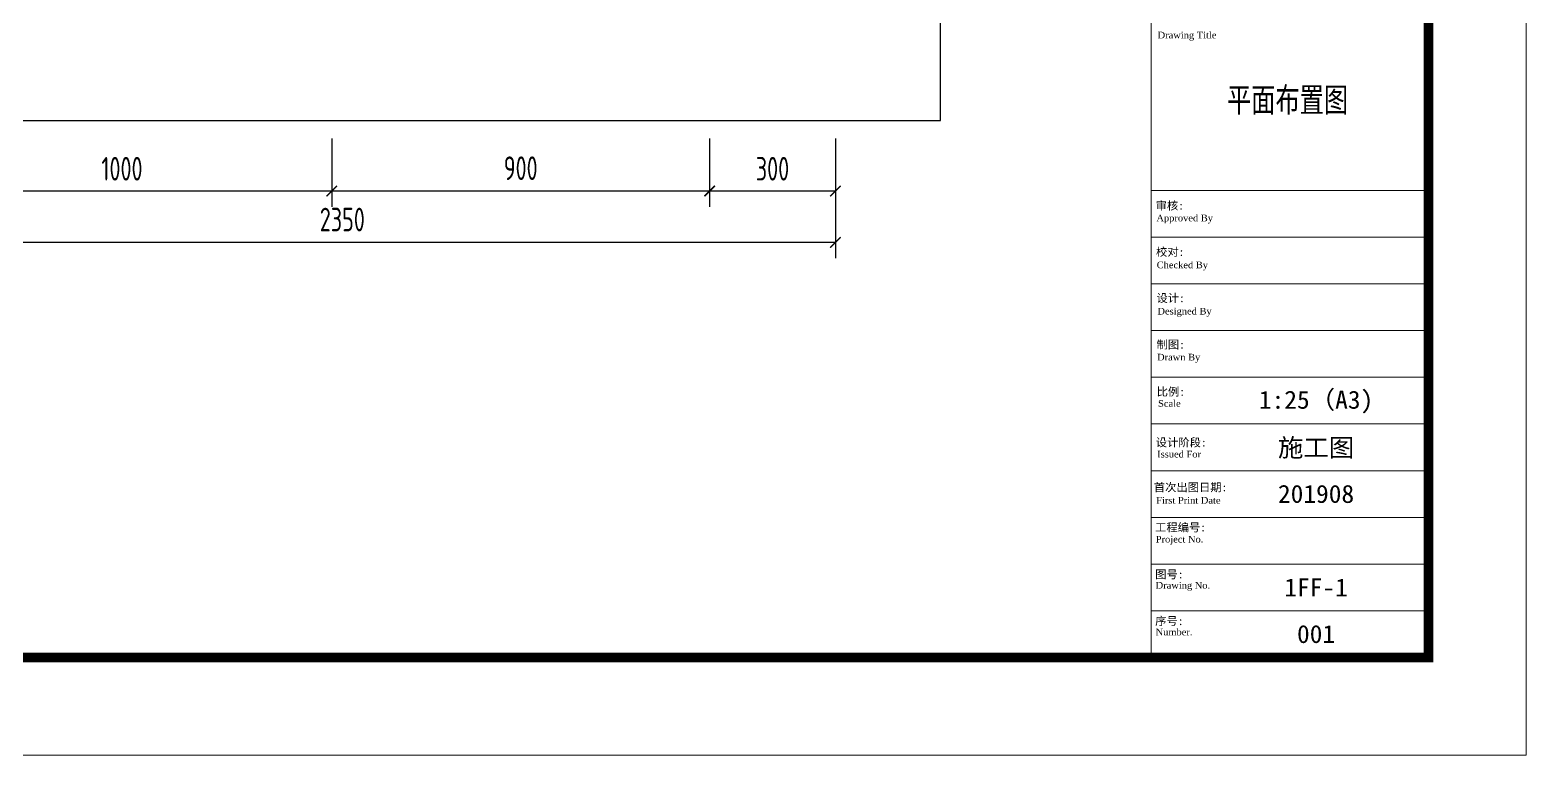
# Model space of a CAD drawing. Header units: millimetres. Extents: x 84706 to 155398, y -6776 to 36429.
# Drawn here: x 90898 to 94463, y 19255 to 20982 of the extents above; entities that cross this region are included whole.
import ezdxf
from ezdxf.enums import TextEntityAlignment as Align

# ---------------------------------------------------------------- set-up
doc = ezdxf.new("R2010")
doc.units = ezdxf.units.MM
doc.layers.get('Defpoints').update_dxf_attribs({"color": 250})
doc.layers.add('Drawing【图框、表格】', color=150, linetype='Continuous', lineweight=0)
doc.layers.add('RC-dimensions', color=44, linetype='Continuous', lineweight=0)
doc.layers.add('WALL【墙体】', color=7, linetype='Continuous')
doc.styles.add('zz', font='times.ttf')
doc.styles.add('宋体', font='', dxfattribs={"width": 0.8})
doc.styles.add('尺寸标注', font='ARCHS.SHX', dxfattribs={"width": 0.8})
doc.styles.add('黑体', font='simhei.ttf', dxfattribs={"width": 0.7})
doc.styles.get('宋体').set_extended_font_data('SimSun')
doc.dimstyles.new('海龙1：25', dxfattribs={"dimscale": 25, "dimtxt": 2.25, "dimasz": 1, "dimexe": 1.5, "dimexo": 1, "dimgap": 1, "dimtad": 1, "dimdec": 0, "dimrnd": 5, "dimdsep": 46, "dimtxsty": '尺寸标注', "dimblk": 'ARCHTICK', "dimblk1": 'ARCHTICK', "dimblk2": 'ARCHTICK', "dimcen": 1, "dimclrd": 44, "dimclre": 44, "dimclrt": 2, "dimadec": 0, "dimazin": 0, "dimtfac": 1, "dimtdec": 0, "dimtix": 1, "dimtmove": 2, "dimatfit": 3, "dimldrblk": 'hl_arrow2', "dimfxl": 0, "dimarcsym": 0})

# ---------------------------------------------------------------- blocks, each defined once
blk = doc.blocks.new('_ArchTick')
at = {"color": 2, "linetype": 'ByBlock', "const_width": 0.15}
blk.add_lwpolyline([(-0.5, -0.5), (0.5, 0.5)], dxfattribs=at)
blk = doc.blocks.new('*D44')
at = {"layer": 'Defpoints', "color": 0, "transparency": 16777216}
for p in [(92517.5, 20898.5), (92817.5, 20898.5), (92517.5, 20598.5)]:
    blk.add_point(p, dxfattribs=at)
at = {"layer": 'RC-dimensions', "color": 44, "lineweight": -2, "transparency": 16777216}
for p, q in [((92517.5, 20723.5), (92517.5, 20561)), ((92817.5, 20723.5), (92817.5, 20561)), ((92817.5, 20598.5), (92517.5, 20598.5))]:
    blk.add_line(p, q, dxfattribs=at)
at = {"layer": 'RC-dimensions', "color": 44, "lineweight": -2, "transparency": 16777216, "xscale": 25, "yscale": 25, "zscale": 25, "rotation": 180}
blk.add_blockref('_ArchTick', (92517.5, 20598.5), dxfattribs=at)
at = {"layer": 'RC-dimensions', "color": 44, "lineweight": -2, "transparency": 16777216, "xscale": 25, "yscale": 25, "zscale": 25}
blk.add_blockref('_ArchTick', (92817.5, 20598.5), dxfattribs=at)
at = {"layer": 'RC-dimensions', "color": 2, "transparency": 16777216, "insert": (92667.5, 20651.6), "char_height": 56.25, "attachment_point": 5, "style": '尺寸标注'}
blk.add_mtext('300', dxfattribs=at)
blk = doc.blocks.new('hl_arrow2')
at = {"color": 2}
blk.add_line((-0.22, 0), (-1, 0), dxfattribs=at)
blk.add_lwpolyline([(-0.22, 0), (-0.86, -0.69), (-0.65, -0.86), (0, 0), (-0.65, 0.86), (-0.86, 0.69)], close=True, dxfattribs=at)
for points in [[(-0.86, 0.69), (-0.65, 0.86), (-0.22, 0), (0, 0)], [(-0.86, -0.69), (-0.65, -0.86), (-0.22, 0), (0, 0)]]:
    blk.add_solid(points, dxfattribs=at)
blk = doc.blocks.new('海龍_09052443')
for p, q in [((8576.7, -14350), (8576.7, -500)), ((10000, -500), (10000, -14350)), ((8576.7, -11956.4), (10000, -11956.4)), ((8576.7, -12195.8), (10000, -12195.8)), ((8576.7, -12435.1), (10000, -12435.1)), ((8576.7, -12674.5), (10000, -12674.5)), ((8576.7, -12913.9), (10000, -12913.9)), ((8576.7, -13153.2), (10000, -13153.2)), ((8576.7, -13392.6), (10000, -13392.6)), ((8576.7, -13631.9), (10000, -13631.9)), ((8576.7, -13871.3), (10000, -13871.3)), ((8576.7, -14110.6), (10000, -14110.6)), ((10000, -14350), (8576.7, -14350))]:
    blk.add_line(p, q)
blk.add_lwpolyline([(-10500, -14850), (10500, -14850), (10500, 0), (-10500, 0)], close=True)
at = {"const_width": 50}
blk.add_lwpolyline([(-9250, -14350), (10000, -14350), (10000, -500), (-9250, -500)], close=True, dxfattribs=at)
at = {"width": 1.036363}
for s, height, style, p in [('Drawing Title', 34.194, 'zz', (8610.5, -11177.1, -0.1)), ('审核:', 41.03, '黑体', (8600.3, -12054.9)), ('Approved By', 34.194, 'zz', (8604.4, -12114.6, -0.1)), ('校对:', 41.03, '黑体', (8602.3, -12292)), ('Checked By', 34.19, 'zz', (8605.7, -12355.1, -0.1)), ('设计:', 41.03, '黑体', (8604.4, -12528.9)), ('Designed By', 34.194, 'zz', (8609.6, -12592.2, -0.1)), ('制图:', 41.03, '黑体', (8605.1, -12767)), ('Drawn By', 34.19, 'zz', (8607.8, -12827.8, -0.1)), ('比例:', 41.03, '黑体', (8605.7, -13008.7)), ('Scale', 34.19, 'zz', (8612.9, -13065.2, -0.1)), ('设计阶段:', 41.03, '黑体', (8600.9, -13268.7)), ('Issued For', 34.19, 'zz', (8608.4, -13325, -0.1)), ('首次出图日期:', 41.03, '黑体', (8590.7, -13498.5)), ('First Print Date', 34.194, 'zz', (8603.1, -13561.5, -0.1)), ('工程编号:', 41.03, '黑体', (8597.2, -13703.9)), ('Project No.', 34.194, 'zz', (8601, -13760.8, -0.1)), ('Drawing No.', 34.194, 'zz', (8600.3, -13997.1, -0.1)), ('图号:', 41.03, '黑体', (8597.9, -13944.6)), ('序号:', 41.03, '黑体', (8597.9, -14184)), ('Number.', 34.19, 'zz', (8600.3, -14236.5, -0.1))]:
    blk.add_text(s, height=height, dxfattribs=dict(at, style=style)).set_placement(p)
at = {"style": '黑体', "width": 0.704386, "flags": 8}
blk.add_attdef('项目名称', text='', height=288.4, rotation=90, dxfattribs=at).set_placement((9289.1, -6224.6), align=Align.CENTER)
at = {"color": 2, "style": '宋体', "width": 0.725454, "flags": 8}
blk.add_attdef('图名', text='', height=125.5, dxfattribs=at).set_placement((9276.8, -11489.7), align=Align.MIDDLE)
at = {"style": '黑体', "width": 1.036363, "flags": 8}
for tag, p in [('比例', (9423.1, -13033.5)), ('阶段', (9423.1, -13272.9)), ('日期', (9423.1, -13512.2)), ('1FF-1', (9423.1, -13991)), ('序号', (9423.1, -14230.3))]:
    blk.add_attdef(tag, text='', height=92.3, dxfattribs=at).set_placement(p, align=Align.MIDDLE)
blk = doc.blocks.new('*D68')
at = {"layer": 'Defpoints', "color": 0, "transparency": 16777216}
for p in [(90617.5, 20898.5), (91617.5, 20898.5), (90617.5, 20598.5)]:
    blk.add_point(p, dxfattribs=at)
at = {"layer": 'RC-dimensions', "color": 44, "lineweight": -2, "transparency": 16777216}
for p, q in [((90617.5, 20723.5), (90617.5, 20561)), ((91617.5, 20723.5), (91617.5, 20561)), ((91617.5, 20598.5), (90617.5, 20598.5))]:
    blk.add_line(p, q, dxfattribs=at)
at = {"layer": 'RC-dimensions', "color": 44, "lineweight": -2, "transparency": 16777216, "xscale": 25, "yscale": 25, "zscale": 25, "rotation": 180}
blk.add_blockref('_ArchTick', (90617.5, 20598.5), dxfattribs=at)
at = {"layer": 'RC-dimensions', "color": 44, "lineweight": -2, "transparency": 16777216, "xscale": 25, "yscale": 25, "zscale": 25}
blk.add_blockref('_ArchTick', (91617.5, 20598.5), dxfattribs=at)
at = {"layer": 'RC-dimensions', "color": 2, "transparency": 16777216, "insert": (91117.5, 20651.6), "char_height": 56.25, "attachment_point": 5, "style": '尺寸标注'}
blk.add_mtext('1000', dxfattribs=at)
blk = doc.blocks.new('*D69')
at = {"layer": 'Defpoints', "color": 0, "transparency": 16777216}
for p in [(91617.5, 20898.5), (92517.5, 20898.5), (91617.5, 20598.5)]:
    blk.add_point(p, dxfattribs=at)
at = {"layer": 'RC-dimensions', "color": 44, "lineweight": -2, "transparency": 16777216}
for p, q in [((91617.5, 20723.5), (91617.5, 20561)), ((92517.5, 20723.5), (92517.5, 20561)), ((92517.5, 20598.5), (91617.5, 20598.5))]:
    blk.add_line(p, q, dxfattribs=at)
at = {"layer": 'RC-dimensions', "color": 44, "lineweight": -2, "transparency": 16777216, "xscale": 25, "yscale": 25, "zscale": 25, "rotation": 180}
blk.add_blockref('_ArchTick', (91617.5, 20598.5), dxfattribs=at)
at = {"layer": 'RC-dimensions', "color": 44, "lineweight": -2, "transparency": 16777216, "xscale": 25, "yscale": 25, "zscale": 25}
blk.add_blockref('_ArchTick', (92517.5, 20598.5), dxfattribs=at)
at = {"layer": 'RC-dimensions', "color": 2, "transparency": 16777216, "insert": (92067.5, 20652.8), "char_height": 56.25, "attachment_point": 5, "style": '尺寸标注'}
blk.add_mtext('900', dxfattribs=at)
blk = doc.blocks.new('*D71')
at = {"layer": 'Defpoints', "color": 0, "transparency": 16777216}
for p in [(90467.5, 20776.3), (92817.5, 20776.3), (90467.5, 20476.3)]:
    blk.add_point(p, dxfattribs=at)
at = {"layer": 'RC-dimensions', "color": 44, "lineweight": -2, "transparency": 16777216}
for p, q in [((90467.5, 20601.3), (90467.5, 20438.8)), ((92817.5, 20601.3), (92817.5, 20438.8)), ((92817.5, 20476.3), (90467.5, 20476.3))]:
    blk.add_line(p, q, dxfattribs=at)
at = {"layer": 'RC-dimensions', "color": 44, "lineweight": -2, "transparency": 16777216, "xscale": 25, "yscale": 25, "zscale": 25, "rotation": 180}
blk.add_blockref('_ArchTick', (90467.5, 20476.3), dxfattribs=at)
at = {"layer": 'RC-dimensions', "color": 44, "lineweight": -2, "transparency": 16777216, "xscale": 25, "yscale": 25, "zscale": 25}
blk.add_blockref('_ArchTick', (92817.5, 20476.3), dxfattribs=at)
at = {"layer": 'RC-dimensions', "color": 2, "transparency": 16777216, "insert": (91642.5, 20530.6), "char_height": 56.25, "attachment_point": 5, "style": '尺寸标注'}
blk.add_mtext('2350', dxfattribs=at)

msp = doc.modelspace()

# ---------------------------------------------------------------- linework, layer by layer
at = {"layer": 'WALL【墙体】'}
for p, q in [((93067.5, 20766.4), (93067.5, 22766.5)), ((85817.5, 20766.4), (93067.5, 20766.4))]:
    msp.add_line(p, q, dxfattribs=at)

# ---------------------------------------------------------------- block references
at = {"layer": 'Drawing【图框、表格】'}
ref = msp.add_blockref('海龍_09052443', (89584.3, 26155.3), dxfattribs=dict(at, xscale=0.4646400000000001, yscale=0.4646400000000001, zscale=0.4646400000000001))
ref.add_attrib('序号', '001', dxfattribs={"layer": '0', "height": 42.9, "style": '黑体', "width": 1.036363}).set_placement((93962.6, 19543.3), align=Align.MIDDLE)
ref.add_attrib('日期', '201908', dxfattribs={"layer": '0', "height": 42.9, "style": '黑体', "width": 1.036363}).set_placement((93962.6, 19877), align=Align.MIDDLE)
ref.add_attrib('比例', '1:25（A3)', dxfattribs={"layer": '0', "height": 42.9, "style": '黑体', "width": 1.036363}).set_placement((93962.6, 20099.4), align=Align.MIDDLE)
ref.add_attrib('阶段', '施工图', dxfattribs={"layer": '0', "height": 42.9, "style": '黑体', "width": 1.036363}).set_placement((93962.6, 19988.2), align=Align.MIDDLE)
ref.add_attrib('1FF-1', '1FF-1', dxfattribs={"layer": '0', "height": 42.9, "style": '黑体', "width": 1.036363}).set_placement((93962.6, 19654.5), align=Align.MIDDLE)
ref.add_attrib('图名', '平面布置图', dxfattribs={"layer": '0', "color": 2, "height": 58.31, "style": '宋体', "width": 0.725454}).set_placement((93894.6, 20816.7), align=Align.MIDDLE)

# ---------------------------------------------------------------- dimensions: what is measured, and where the dimension line sits
at = {"layer": 'RC-dimensions'}
for base, p1, p2, picture, middle in [((90617.5, 20598.5), (91617.5, 20898.5), (90617.5, 20898.5), '*D68', (91117.5, 20651.6)), ((91617.5, 20598.5), (92517.5, 20898.5), (91617.5, 20898.5), '*D69', (92067.5, 20652.8)), ((92517.5, 20598.5), (92817.5, 20898.5), (92517.5, 20898.5), '*D44', (92667.5, 20651.6)), ((90467.5, 20476.3), (92817.5, 20776.3), (90467.5, 20776.3), '*D71', (91642.5, 20530.6))]:
    dim = msp.add_linear_dim(base=base, p1=p1, p2=p2, dimstyle='海龙1：25', dxfattribs=at)
    dim.commit()
    dim.dimension.update_dxf_attribs({"geometry": picture, "text_midpoint": middle})

doc.saveas('drawing.dxf')
